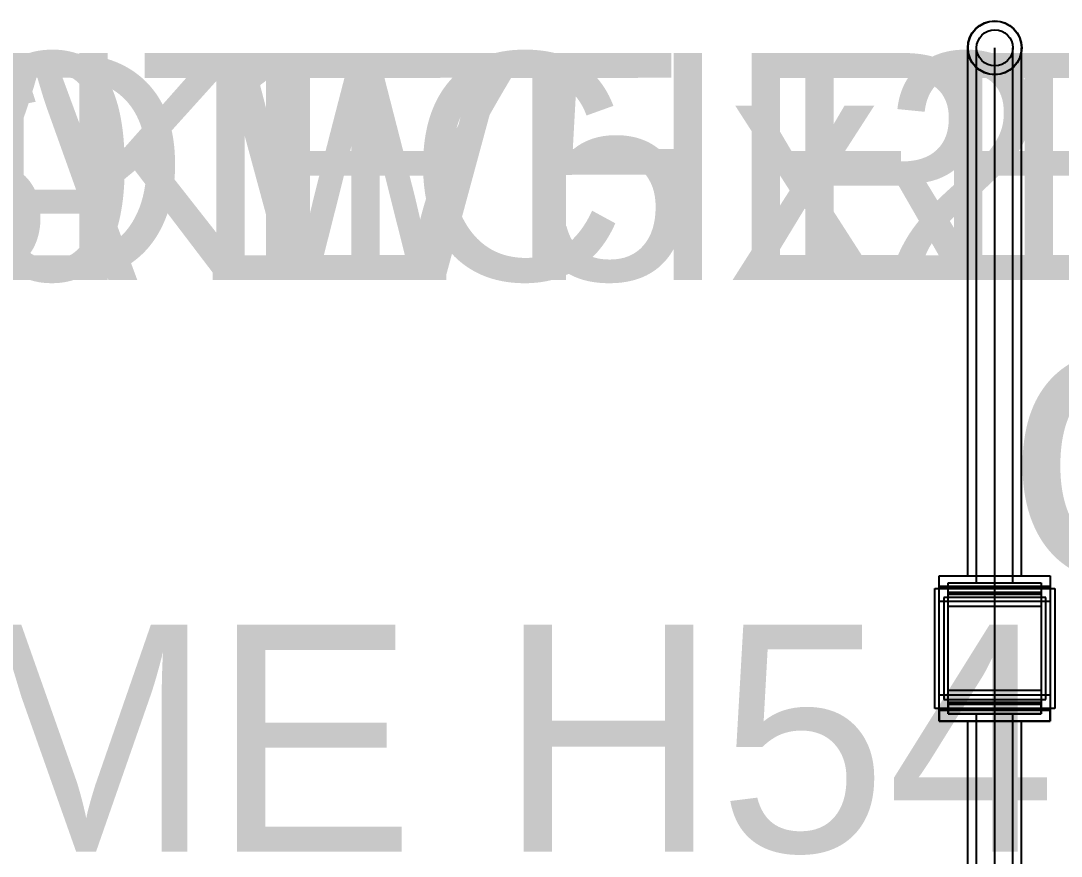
# Model space of a CAD drawing. Header units: millimetres. Extents: x 0 to 79656, y 0 to 27547.
# Drawn here: x 63334 to 65066, y 764 to 2155 of the extents above; entities that cross this region are included whole.
import ezdxf

# ---------------------------------------------------------------- set-up
doc = ezdxf.new("R2010")
doc.units = ezdxf.units.MM

msp = doc.modelspace()

# ---------------------------------------------------------------- linework, layer by layer
at = {"layer": 'CENTER'}
for p, q in [((64955.5, 2109.9), (64955.5, 2110)), ((64955.5, 2110), (64955.5, 2110)), ((64955.5, 2110), (64955.5, 2110)), ((64955.5, 2109.9), (64955.5, 2110)), ((64955.5, 2110), (64955.5, 2110)), ((64955.5, 2109.8), (64955.5, 2109.9)), ((64955.5, 2109.8), (64955.5, 2109.9)), ((64955.5, 2109.9), (64955.5, 2109.9)), ((64955.5, 2109.7), (64955.5, 2109.8)), ((64955.5, 2109.6), (64955.5, 2109.8)), ((64955.5, 2109.6), (64955.5, 2109.7)), ((64955.5, 2109.5), (64955.5, 2109.6)), ((64955.5, 2109.4), (64955.5, 2109.6)), ((64955.5, 2109.3), (64955.5, 2109.5)), ((64955.5, 2109.3), (64955.5, 2109.4)), ((64955.5, 2109.2), (64955.5, 2109.3)), ((64955.5, 2109), (64955.5, 2109.3)), ((64955.5, 2109), (64955.5, 2109.2)), ((64955.5, 2108.8), (64955.5, 2109)), ((64955.5, 2108.8), (64955.5, 2109)), ((64955.5, 2108.5), (64955.5, 2108.8)), ((64955.5, 2108.5), (64955.5, 2108.8)), ((64955.5, 2108.3), (64955.5, 2108.5)), ((64955.5, 2108.2), (64955.5, 2108.5)), ((64955.5, 2108), (64955.5, 2108.3)), ((64955.5, 2107.8), (64955.5, 2108.2)), ((64955.5, 2107.7), (64955.5, 2108)), ((64955.5, 2107.4), (64955.5, 2107.8)), ((64955.5, 2107.4), (64955.5, 2107.7)), ((64955.5, 2107.1), (64955.5, 2107.4)), ((64955.5, 2107), (64955.5, 2107.4)), ((64955.5, 2106.7), (64955.5, 2107.1)), ((64955.5, 2106.6), (64955.5, 2107)), ((64955.5, 2106.3), (64955.5, 2106.7)), ((64955.5, 2106.1), (64955.5, 2106.6)), ((64955.5, 2106), (64955.5, 2106.3)), ((64955.5, 2105.6), (64955.5, 2106.1)), ((64955.5, 2105.5), (64955.5, 2106)), ((64955.5, 2105.1), (64955.5, 2105.6)), ((64955.5, 2105.1), (64955.5, 2105.5)), ((64955.5, 2104.7), (64955.5, 2105.1)), ((64955.5, 2104.5), (64955.5, 2105.1)), ((64955.5, 2104.2), (64955.5, 2104.7)), ((64955.5, 2103.9), (64955.5, 2104.5)), ((64955.5, 2103.7), (64955.5, 2104.2)), ((64955.5, 2103.3), (64955.5, 2103.9)), ((64955.5, 2103.2), (64955.5, 2103.7)), ((64955.5, 2102.7), (64955.5, 2103.3)), ((64955.5, 2102.7), (64955.5, 2103.2)), ((64955.5, 2102.1), (64955.5, 2102.7)), ((64955.5, 2102), (64955.5, 2102.7)), ((64955.5, 2101.6), (64955.5, 2102.1)), ((64955.5, 2101.3), (64955.5, 2102)), ((64955.5, 2101), (64955.5, 2101.6)), ((64955.5, 2100.6), (64955.5, 2101.3)), ((64955.5, 2100.4), (64955.5, 2101)), ((64955.5, 2099.8), (64955.5, 2100.6)), ((64955.5, 2099.8), (64955.5, 2100.4)), ((64955.5, 2099.2), (64955.5, 2099.8)), ((64955.5, 2099), (64955.5, 2099.8)), ((64955.5, 2098.5), (64955.5, 2099.2)), ((64955.5, 2098.2), (64955.5, 2099)), ((64955.5, 2097.8), (64955.5, 2098.5)), ((64955.5, 2097.4), (64955.5, 2098.2)), ((64955.5, 2097.2), (64955.5, 2097.8)), ((64955.5, 2096.5), (64955.5, 2097.4)), ((64955.5, 2096.5), (64955.5, 2097.2)), ((64955.5, 2095.7), (64955.5, 2096.5)), ((64955.5, 2095.6), (64955.5, 2096.5)), ((64955.5, 2095), (64955.5, 2095.7)), ((64955.5, 2094.7), (64955.5, 2095.6)), ((64955.5, 2094.3), (64955.5, 2095)), ((64955.5, 2093.7), (64955.5, 2094.7)), ((64955.5, 2093.5), (64955.5, 2094.3)), ((64955.5, 2092.8), (64955.5, 2093.7)), ((64955.5, 2092.7), (64955.5, 2093.5)), ((64955.5, 2091.8), (64955.5, 2092.8)), ((64955.5, 2091.9), (64955.5, 2092.7)), ((64955.5, 2091.1), (64955.5, 2091.9)), ((64955.5, 2090.7), (64955.5, 2091.8)), ((64955.5, 2090.3), (64955.5, 2091.1)), ((64955.5, 2089.7), (64955.5, 2090.7)), ((64955.5, 2089.4), (64955.5, 2090.3)), ((64955.5, 2088.6), (64955.5, 2089.7)), ((64955.5, 2088.6), (64955.5, 2089.4)), ((64955.5, 2087.7), (64955.5, 2088.6)), ((64955.5, 2087.5), (64955.5, 2088.6)), ((64955.5, 2086.8), (64955.5, 2087.7)), ((64955.5, 2086.4), (64955.5, 2087.5)), ((64955.5, 2085.9), (64955.5, 2086.8)), ((64955.5, 2085.2), (64955.5, 2086.4)), ((64955.5, 2085), (64955.5, 2085.9)), ((64955.5, 2084.1), (64955.5, 2085.2)), ((64955.5, 2084), (64955.5, 2085)), ((64955.5, 2082.9), (64955.5, 2084.1)), ((64955.5, 2083.1), (64955.5, 2084)), ((64955.5, 2082.1), (64955.5, 2083.1)), ((64955.5, 2081.6), (64955.5, 2082.9)), ((64955.5, 2081.2), (64955.5, 2082.1)), ((64955.5, 2080.4), (64955.5, 2081.6)), ((64955.5, 2080.2), (64955.5, 2081.2)), ((64955.5, 2079.1), (64955.5, 2080.4)), ((64955.5, 2079.2), (64955.5, 2080.2)), ((64955.5, 2078.2), (64955.5, 2079.2)), ((64955.5, 2077.8), (64955.5, 2079.1)), ((64955.5, 2077.2), (64955.5, 2078.2)), ((64955.5, 2076.5), (64955.5, 2077.8)), ((64955.5, 2076.1), (64955.5, 2077.2)), ((64955.5, 2075.2), (64955.5, 2076.5)), ((64955.5, 2075.1), (64955.5, 2076.1)), ((64955.5, 2073.8), (64955.5, 2075.2)), ((64955.5, 2074), (64955.5, 2075.1)), ((64955.5, 2073), (64955.5, 2074)), ((64955.5, 2072.5), (64955.5, 2073.8)), ((64955.5, 2071.9), (64955.5, 2073)), ((64955.5, 2071.1), (64955.5, 2072.5)), ((64955.5, 2070.8), (64955.5, 2071.9)), ((64955.5, 2069.6), (64955.5, 2071.1)), ((64955.5, 2069.7), (64955.5, 2070.8)), ((64955.5, 2068.6), (64955.5, 2069.7)), ((64955.5, 2068.2), (64955.5, 2069.6)), ((64955.5, 2067.5), (64955.5, 2068.6)), ((64955.5, 2066.8), (64955.5, 2068.2)), ((64955.5, 2066.4), (64955.5, 2067.5)), ((64955.5, 2065.3), (64955.5, 2066.8)), ((64955.5, 2065.2), (64955.5, 2066.4)), ((64955.5, 2063.8), (64955.5, 2065.3)), ((64955.5, 2064.1), (64955.5, 2065.2)), ((64955.5, 2063), (64955.5, 2064.1)), ((64955.5, 2062.3), (64955.5, 2063.8)), ((64955.5, 2061.8), (64955.5, 2063)), ((64955.5, 2060.7), (64955.5, 2062.3)), ((64955.5, 2060.6), (64955.5, 2061.8)), ((64955.5, 2059.2), (64955.5, 2060.7)), ((64955.5, 2059.5), (64955.5, 2060.6)), ((64955.5, 2058.3), (64955.5, 2059.5)), ((64955.5, 2057.6), (64955.5, 2059.2)), ((64955.5, 2057.1), (64955.5, 2058.3)), ((64955.5, 2056.1), (64955.5, 2057.6)), ((64955.5, 2055.9), (64955.5, 2057.1)), ((64955.5, 2054.5), (64955.5, 2056.1)), ((64955.5, 2054.7), (64955.5, 2055.9)), ((64955.5, 2053.5), (64955.5, 2054.7)), ((64955.5, 2052.9), (64955.5, 2054.5)), ((64955.5, 2052.3), (64955.5, 2053.5)), ((64955.5, 2051.2), (64955.5, 2052.9)), ((64955.5, 2051.1), (64955.5, 2052.3)), ((64955.5, 2049.6), (64955.5, 2051.2)), ((64955.5, 2049.9), (64955.5, 2051.1)), ((64955.5, 2048.7), (64955.5, 2049.9)), ((64955.5, 2047.9), (64955.5, 2049.6)), ((64955.5, 2047.4), (64955.5, 2048.7)), ((64955.5, 2046.3), (64955.5, 2047.9)), ((64955.5, 2046.2), (64955.5, 2047.4)), ((64955.5, 2044.6), (64955.5, 2046.3)), ((64955.5, 2045), (64955.5, 2046.2)), ((64955.5, 2043.7), (64955.5, 2045)), ((64955.5, 2042.9), (64955.5, 2044.6)), ((64955.5, 2042.5), (64955.5, 2043.7)), ((64955.5, 2041.2), (64955.5, 2042.9)), ((64955.5, 2041.3), (64955.5, 2042.5)), ((64955.5, 2040), (64955.5, 2041.3)), ((64955.5, 2039.4), (64955.5, 2041.2)), ((64955.5, 2038.8), (64955.5, 2040)), ((64955.5, 2037.7), (64955.5, 2039.4)), ((64955.5, 2037.5), (64955.5, 2038.8)), ((64955.5, 2036), (64955.5, 2037.7)), ((64955.5, 2036.3), (64955.5, 2037.5)), ((64955.5, 2035), (64955.5, 2036.3)), ((64955.5, 2034.2), (64955.5, 2036)), ((64955.5, 2033.8), (64955.5, 2035)), ((64955.5, 2032.4), (64955.5, 2034.2)), ((64955.5, 186.2), (64955.5, 2033.8)), ((64955.5, 2030.7), (64955.5, 2032.4)), ((64955.5, 2028.9), (64955.5, 2030.7)), ((64955.5, 2027.1), (64955.5, 2028.9)), ((64955.5, 2025.3), (64955.5, 2027.1)), ((64955.5, 2023.5), (64955.5, 2025.3)), ((64955.5, 2021.7), (64955.5, 2023.5)), ((64955.5, 2019.8), (64955.5, 2021.7)), ((64955.5, 2018), (64955.5, 2019.8)), ((64955.5, 2016.2), (64955.5, 2018)), ((64955.5, 2014.3), (64955.5, 2016.2)), ((64955.5, 2012.5), (64955.5, 2014.3)), ((64955.5, 2010.6), (64955.5, 2012.5)), ((64955.5, 2008.8), (64955.5, 2010.6)), ((64955.5, 2006.9), (64955.5, 2008.8)), ((64955.5, 2005), (64955.5, 2006.9)), ((64955.5, 2003.2), (64955.5, 2005)), ((64955.5, 2001.3), (64955.5, 2003.2)), ((64955.5, 1999.4), (64955.5, 2001.3)), ((64955.5, 1997.6), (64955.5, 1999.4)), ((64955.5, 1995.7), (64955.5, 1997.6)), ((64955.5, 224.3), (64955.5, 1995.7))]:
    msp.add_line(p, q, dxfattribs=at)
at = {"layer": 'FITTINGS'}
for p, q in [((64910.9, 2109.9), (64910.9, 2110)), ((64910.9, 2110), (64910.9, 2110)), ((64910.9, 2109.8), (64910.9, 2109.9)), ((64910.9, 2109.9), (64910.9, 2109.9)), ((64910.9, 2109.6), (64910.9, 2109.8)), ((64910.9, 2109.4), (64910.9, 2109.6)), ((64910.9, 2109.3), (64910.9, 2109.4)), ((64910.9, 2109), (64910.9, 2109.3)), ((64910.9, 2108.8), (64910.9, 2109)), ((64910.9, 2108.5), (64910.9, 2108.8)), ((64910.9, 2108.2), (64910.9, 2108.5)), ((64910.9, 2107.8), (64910.9, 2108.2)), ((64910.9, 2107.4), (64910.9, 2107.8)), ((64910.9, 2107), (64910.9, 2107.4)), ((64910.9, 2106.6), (64910.9, 2107)), ((64910.9, 2106.1), (64910.9, 2106.6)), ((64910.9, 2105.6), (64910.9, 2106.1)), ((64910.9, 2105.1), (64910.9, 2105.6)), ((64910.9, 2104.5), (64910.9, 2105.1)), ((64910.9, 2103.9), (64910.9, 2104.5)), ((64910.9, 2103.3), (64910.9, 2103.9)), ((64910.9, 2102.7), (64910.9, 2103.3)), ((64910.9, 2102), (64910.9, 2102.7)), ((64910.9, 2101.3), (64910.9, 2102)), ((64910.9, 2100.6), (64910.9, 2101.3)), ((64910.9, 2099.8), (64910.9, 2100.6)), ((64910.9, 2099), (64910.9, 2099.8)), ((64910.9, 2098.2), (64910.9, 2099)), ((64910.9, 2097.4), (64910.9, 2098.2)), ((64910.9, 2096.5), (64910.9, 2097.4)), ((64910.9, 2095.6), (64910.9, 2096.5)), ((64925.2, 2109.9), (64925.2, 2110)), ((64925.2, 2110), (64925.2, 2110)), ((64925.2, 2110), (64925.2, 2110)), ((64925.2, 2109.8), (64925.2, 2109.9)), ((64925.2, 2109.7), (64925.2, 2109.8)), ((64925.2, 2109.6), (64925.2, 2109.7)), ((64925.2, 2109.5), (64925.2, 2109.6)), ((64925.2, 2109.3), (64925.2, 2109.5)), ((64925.2, 2109.2), (64925.2, 2109.3)), ((64925.2, 2109), (64925.2, 2109.2)), ((64925.2, 2108.8), (64925.2, 2109)), ((64925.2, 2108.5), (64925.2, 2108.8)), ((64925.2, 2108.3), (64925.2, 2108.5)), ((64925.2, 2108), (64925.2, 2108.3)), ((64925.2, 2107.7), (64925.2, 2108)), ((64925.2, 2107.4), (64925.2, 2107.7)), ((64925.2, 2107.1), (64925.2, 2107.4)), ((64925.2, 2106.7), (64925.2, 2107.1)), ((64925.2, 2106.3), (64925.2, 2106.7)), ((64925.2, 2106), (64925.2, 2106.3)), ((64925.2, 2105.5), (64925.2, 2106)), ((64925.2, 2105.1), (64925.2, 2105.5)), ((64925.2, 2104.7), (64925.2, 2105.1)), ((64925.2, 2104.2), (64925.2, 2104.7)), ((64925.2, 2103.7), (64925.2, 2104.2)), ((64925.2, 2103.2), (64925.2, 2103.7)), ((64925.2, 2102.7), (64925.2, 2103.2)), ((64925.2, 2102.1), (64925.2, 2102.7)), ((64925.2, 2101.6), (64925.2, 2102.1)), ((64925.2, 2101), (64925.2, 2101.6)), ((64925.2, 2100.4), (64925.2, 2101)), ((64925.2, 2099.8), (64925.2, 2100.4)), ((64925.2, 2099.2), (64925.2, 2099.8)), ((64925.2, 2098.5), (64925.2, 2099.2)), ((64925.2, 2097.8), (64925.2, 2098.5)), ((64925.2, 2097.2), (64925.2, 2097.8)), ((64925.2, 2096.5), (64925.2, 2097.2)), ((64925.2, 2095.7), (64925.2, 2096.5)), ((64985.8, 2109.9), (64985.8, 2110)), ((64985.8, 2110), (64985.8, 2110)), ((64985.8, 2110), (64985.8, 2110)), ((64985.8, 2109.8), (64985.8, 2109.9)), ((64985.8, 2109.7), (64985.8, 2109.8)), ((64985.8, 2109.6), (64985.8, 2109.7)), ((64985.8, 2109.5), (64985.8, 2109.6)), ((64985.8, 2109.3), (64985.8, 2109.5)), ((64985.8, 2109.2), (64985.8, 2109.3)), ((64985.8, 2109), (64985.8, 2109.2)), ((64985.8, 2108.8), (64985.8, 2109)), ((64985.8, 2108.5), (64985.8, 2108.8)), ((64985.8, 2108.3), (64985.8, 2108.5)), ((64985.8, 2108), (64985.8, 2108.3)), ((64985.8, 2107.7), (64985.8, 2108)), ((64985.8, 2107.4), (64985.8, 2107.7)), ((64985.8, 2107.1), (64985.8, 2107.4)), ((64985.8, 2106.7), (64985.8, 2107.1)), ((64985.8, 2106.3), (64985.8, 2106.7)), ((64985.8, 2106), (64985.8, 2106.3)), ((64985.8, 2105.5), (64985.8, 2106)), ((64985.8, 2105.1), (64985.8, 2105.5)), ((64985.8, 2104.7), (64985.8, 2105.1)), ((64985.8, 2104.2), (64985.8, 2104.7)), ((64985.8, 2103.7), (64985.8, 2104.2)), ((64985.8, 2103.2), (64985.8, 2103.7)), ((64985.8, 2102.7), (64985.8, 2103.2)), ((64985.8, 2102.1), (64985.8, 2102.7)), ((64985.8, 2101.6), (64985.8, 2102.1)), ((64985.8, 2101), (64985.8, 2101.6)), ((64985.8, 2100.4), (64985.8, 2101)), ((64985.8, 2099.8), (64985.8, 2100.4)), ((64985.8, 2099.2), (64985.8, 2099.8)), ((64985.8, 2098.5), (64985.8, 2099.2)), ((64985.8, 2097.8), (64985.8, 2098.5)), ((64985.8, 2097.2), (64985.8, 2097.8)), ((64985.8, 2096.5), (64985.8, 2097.2)), ((64985.8, 2095.7), (64985.8, 2096.5)), ((65000.1, 2109.9), (65000.1, 2110)), ((65000.1, 2110), (65000.1, 2110)), ((65000.1, 2109.8), (65000.1, 2109.9)), ((65000.1, 2109.9), (65000.1, 2109.9)), ((65000.1, 2109.6), (65000.1, 2109.8)), ((65000.1, 2109.4), (65000.1, 2109.6)), ((65000.1, 2109.3), (65000.1, 2109.4)), ((65000.1, 2109), (65000.1, 2109.3)), ((65000.1, 2108.8), (65000.1, 2109)), ((65000.1, 2108.5), (65000.1, 2108.8)), ((65000.1, 2108.2), (65000.1, 2108.5)), ((65000.1, 2107.8), (65000.1, 2108.2)), ((65000.1, 2107.4), (65000.1, 2107.8)), ((65000.1, 2107), (65000.1, 2107.4)), ((65000.1, 2106.6), (65000.1, 2107)), ((65000.1, 2106.1), (65000.1, 2106.6)), ((65000.1, 2105.6), (65000.1, 2106.1)), ((65000.1, 2105.1), (65000.1, 2105.6)), ((65000.1, 2104.5), (65000.1, 2105.1)), ((65000.1, 2103.9), (65000.1, 2104.5)), ((65000.1, 2103.3), (65000.1, 2103.9)), ((65000.1, 2102.7), (65000.1, 2103.3)), ((65000.1, 2102), (65000.1, 2102.7)), ((65000.1, 2101.3), (65000.1, 2102)), ((65000.1, 2100.6), (65000.1, 2101.3)), ((65000.1, 2099.8), (65000.1, 2100.6)), ((65000.1, 2099), (65000.1, 2099.8)), ((65000.1, 2098.2), (65000.1, 2099)), ((65000.1, 2097.4), (65000.1, 2098.2)), ((65000.1, 2096.5), (65000.1, 2097.4)), ((65000.1, 2095.6), (65000.1, 2096.5)), ((64910.9, 2094.7), (64910.9, 2095.6)), ((64910.9, 2093.7), (64910.9, 2094.7)), ((64910.9, 2092.8), (64910.9, 2093.7)), ((64910.9, 2091.8), (64910.9, 2092.8)), ((64910.9, 2090.7), (64910.9, 2091.8)), ((64910.9, 2089.7), (64910.9, 2090.7)), ((64910.9, 2088.6), (64910.9, 2089.7)), ((64910.9, 2087.5), (64910.9, 2088.6)), ((64910.9, 2086.4), (64910.9, 2087.5)), ((64910.9, 2085.2), (64910.9, 2086.4)), ((64910.9, 2084.1), (64910.9, 2085.2)), ((64910.9, 2082.9), (64910.9, 2084.1)), ((64910.9, 2081.6), (64910.9, 2082.9)), ((64910.9, 2080.4), (64910.9, 2081.6)), ((64910.9, 2079.1), (64910.9, 2080.4)), ((64910.9, 2077.8), (64910.9, 2079.1)), ((64925.2, 2095), (64925.2, 2095.7)), ((64925.2, 2094.3), (64925.2, 2095)), ((64925.2, 2093.5), (64925.2, 2094.3)), ((64925.2, 2092.7), (64925.2, 2093.5)), ((64925.2, 2091.9), (64925.2, 2092.7)), ((64925.2, 2091.1), (64925.2, 2091.9)), ((64925.2, 2090.3), (64925.2, 2091.1)), ((64925.2, 2089.4), (64925.2, 2090.3)), ((64925.2, 2088.6), (64925.2, 2089.4)), ((64925.2, 2087.7), (64925.2, 2088.6)), ((64925.2, 2086.8), (64925.2, 2087.7)), ((64925.2, 2085.9), (64925.2, 2086.8)), ((64925.2, 2085), (64925.2, 2085.9)), ((64925.2, 2084), (64925.2, 2085)), ((64925.2, 2083.1), (64925.2, 2084)), ((64925.2, 2082.1), (64925.2, 2083.1)), ((64925.2, 2081.2), (64925.2, 2082.1)), ((64925.2, 2080.2), (64925.2, 2081.2)), ((64925.2, 2079.2), (64925.2, 2080.2)), ((64925.2, 2078.2), (64925.2, 2079.2)), ((64985.8, 2095), (64985.8, 2095.7)), ((64985.8, 2094.3), (64985.8, 2095)), ((64985.8, 2093.5), (64985.8, 2094.3)), ((64985.8, 2092.7), (64985.8, 2093.5)), ((64985.8, 2091.9), (64985.8, 2092.7)), ((64985.8, 2091.1), (64985.8, 2091.9)), ((64985.8, 2090.3), (64985.8, 2091.1)), ((64985.8, 2089.4), (64985.8, 2090.3)), ((64985.8, 2088.6), (64985.8, 2089.4)), ((64985.8, 2087.7), (64985.8, 2088.6)), ((64985.8, 2086.8), (64985.8, 2087.7)), ((64985.8, 2085.9), (64985.8, 2086.8)), ((64985.8, 2085), (64985.8, 2085.9)), ((64985.8, 2084), (64985.8, 2085)), ((64985.8, 2083.1), (64985.8, 2084)), ((64985.8, 2082.1), (64985.8, 2083.1)), ((64985.8, 2081.2), (64985.8, 2082.1)), ((64985.8, 2080.2), (64985.8, 2081.2)), ((64985.8, 2079.2), (64985.8, 2080.2)), ((64985.8, 2078.2), (64985.8, 2079.2)), ((65000.1, 2094.7), (65000.1, 2095.6)), ((65000.1, 2093.7), (65000.1, 2094.7)), ((65000.1, 2092.8), (65000.1, 2093.7)), ((65000.1, 2091.8), (65000.1, 2092.8)), ((65000.1, 2090.7), (65000.1, 2091.8)), ((65000.1, 2089.7), (65000.1, 2090.7)), ((65000.1, 2088.6), (65000.1, 2089.7)), ((65000.1, 2087.5), (65000.1, 2088.6)), ((65000.1, 2086.4), (65000.1, 2087.5)), ((65000.1, 2085.2), (65000.1, 2086.4)), ((65000.1, 2084.1), (65000.1, 2085.2)), ((65000.1, 2082.9), (65000.1, 2084.1)), ((65000.1, 2081.6), (65000.1, 2082.9)), ((65000.1, 2080.4), (65000.1, 2081.6)), ((65000.1, 2079.1), (65000.1, 2080.4)), ((65000.1, 2077.8), (65000.1, 2079.1)), ((64910.9, 2076.5), (64910.9, 2077.8)), ((64910.9, 2075.2), (64910.9, 2076.5)), ((64910.9, 2073.8), (64910.9, 2075.2)), ((64910.9, 2072.5), (64910.9, 2073.8)), ((64910.9, 2071.1), (64910.9, 2072.5)), ((64910.9, 2069.6), (64910.9, 2071.1)), ((64910.9, 2068.2), (64910.9, 2069.6)), ((64910.9, 2066.8), (64910.9, 2068.2)), ((64910.9, 2065.3), (64910.9, 2066.8)), ((64910.9, 2063.8), (64910.9, 2065.3)), ((64910.9, 2062.3), (64910.9, 2063.8)), ((64910.9, 2060.7), (64910.9, 2062.3)), ((64925.2, 2077.2), (64925.2, 2078.2)), ((64925.2, 2076.1), (64925.2, 2077.2)), ((64925.2, 2075.1), (64925.2, 2076.1)), ((64925.2, 2074), (64925.2, 2075.1)), ((64925.2, 2073), (64925.2, 2074)), ((64925.2, 2071.9), (64925.2, 2073)), ((64925.2, 2070.8), (64925.2, 2071.9)), ((64925.2, 2069.7), (64925.2, 2070.8)), ((64925.2, 2068.6), (64925.2, 2069.7)), ((64925.2, 2067.5), (64925.2, 2068.6)), ((64925.2, 2066.4), (64925.2, 2067.5)), ((64925.2, 2065.2), (64925.2, 2066.4)), ((64925.2, 2064.1), (64925.2, 2065.2)), ((64925.2, 2063), (64925.2, 2064.1)), ((64925.2, 2061.8), (64925.2, 2063)), ((64925.2, 2060.6), (64925.2, 2061.8)), ((64985.8, 2077.2), (64985.8, 2078.2)), ((64985.8, 2076.1), (64985.8, 2077.2)), ((64985.8, 2075.1), (64985.8, 2076.1)), ((64985.8, 2074), (64985.8, 2075.1)), ((64985.8, 2073), (64985.8, 2074)), ((64985.8, 2071.9), (64985.8, 2073)), ((64985.8, 2070.8), (64985.8, 2071.9)), ((64985.8, 2069.7), (64985.8, 2070.8)), ((64985.8, 2068.6), (64985.8, 2069.7)), ((64985.8, 2067.5), (64985.8, 2068.6)), ((64985.8, 2066.4), (64985.8, 2067.5)), ((64985.8, 2065.2), (64985.8, 2066.4)), ((64985.8, 2064.1), (64985.8, 2065.2)), ((64985.8, 2063), (64985.8, 2064.1)), ((64985.8, 2061.8), (64985.8, 2063)), ((64985.8, 2060.6), (64985.8, 2061.8)), ((65000.1, 2076.5), (65000.1, 2077.8)), ((65000.1, 2075.2), (65000.1, 2076.5)), ((65000.1, 2073.8), (65000.1, 2075.2)), ((65000.1, 2072.5), (65000.1, 2073.8)), ((65000.1, 2071.1), (65000.1, 2072.5)), ((65000.1, 2069.6), (65000.1, 2071.1)), ((65000.1, 2068.2), (65000.1, 2069.6)), ((65000.1, 2066.8), (65000.1, 2068.2)), ((65000.1, 2065.3), (65000.1, 2066.8)), ((65000.1, 2063.8), (65000.1, 2065.3)), ((65000.1, 2062.3), (65000.1, 2063.8)), ((65000.1, 2060.7), (65000.1, 2062.3)), ((64910.9, 2059.2), (64910.9, 2060.7)), ((64910.9, 2057.6), (64910.9, 2059.2)), ((64910.9, 2056.1), (64910.9, 2057.6)), ((64910.9, 2054.5), (64910.9, 2056.1)), ((64910.9, 2052.9), (64910.9, 2054.5)), ((64910.9, 2051.2), (64910.9, 2052.9)), ((64910.9, 2049.6), (64910.9, 2051.2)), ((64910.9, 2047.9), (64910.9, 2049.6)), ((64910.9, 2046.3), (64910.9, 2047.9)), ((64910.9, 2044.6), (64910.9, 2046.3)), ((64910.9, 2042.9), (64910.9, 2044.6)), ((64925.2, 2059.5), (64925.2, 2060.6)), ((64925.2, 2058.3), (64925.2, 2059.5)), ((64925.2, 2057.1), (64925.2, 2058.3)), ((64925.2, 2055.9), (64925.2, 2057.1)), ((64925.2, 2054.7), (64925.2, 2055.9)), ((64925.2, 2053.5), (64925.2, 2054.7)), ((64925.2, 2052.3), (64925.2, 2053.5)), ((64925.2, 2051.1), (64925.2, 2052.3)), ((64925.2, 2049.9), (64925.2, 2051.1)), ((64925.2, 2048.7), (64925.2, 2049.9)), ((64925.2, 2047.4), (64925.2, 2048.7)), ((64925.2, 2046.2), (64925.2, 2047.4)), ((64925.2, 2045), (64925.2, 2046.2)), ((64925.2, 2043.7), (64925.2, 2045)), ((64985.8, 2059.5), (64985.8, 2060.6)), ((64985.8, 2058.3), (64985.8, 2059.5)), ((64985.8, 2057.1), (64985.8, 2058.3)), ((64985.8, 2055.9), (64985.8, 2057.1)), ((64985.8, 2054.7), (64985.8, 2055.9)), ((64985.8, 2053.5), (64985.8, 2054.7)), ((64985.8, 2052.3), (64985.8, 2053.5)), ((64985.8, 2051.1), (64985.8, 2052.3)), ((64985.8, 2049.9), (64985.8, 2051.1)), ((64985.8, 2048.7), (64985.8, 2049.9)), ((64985.8, 2047.4), (64985.8, 2048.7)), ((64985.8, 2046.2), (64985.8, 2047.4)), ((64985.8, 2045), (64985.8, 2046.2)), ((64985.8, 2043.7), (64985.8, 2045)), ((65000.1, 2059.2), (65000.1, 2060.7)), ((65000.1, 2057.6), (65000.1, 2059.2)), ((65000.1, 2056.1), (65000.1, 2057.6)), ((65000.1, 2054.5), (65000.1, 2056.1)), ((65000.1, 2052.9), (65000.1, 2054.5)), ((65000.1, 2051.2), (65000.1, 2052.9)), ((65000.1, 2049.6), (65000.1, 2051.2)), ((65000.1, 2047.9), (65000.1, 2049.6)), ((65000.1, 2046.3), (65000.1, 2047.9)), ((65000.1, 2044.6), (65000.1, 2046.3)), ((65000.1, 2042.9), (65000.1, 2044.6)), ((64910.9, 2041.2), (64910.9, 2042.9)), ((64910.9, 2039.4), (64910.9, 2041.2)), ((64910.9, 2037.7), (64910.9, 2039.4)), ((64910.9, 2036), (64910.9, 2037.7)), ((64910.9, 2034.2), (64910.9, 2036)), ((64910.9, 2032.4), (64910.9, 2034.2)), ((64910.9, 2030.7), (64910.9, 2032.4)), ((64910.9, 2028.9), (64910.9, 2030.7)), ((64910.9, 2027.1), (64910.9, 2028.9)), ((64910.9, 2025.3), (64910.9, 2027.1)), ((64925.2, 2042.5), (64925.2, 2043.7)), ((64925.2, 2041.3), (64925.2, 2042.5)), ((64925.2, 2040), (64925.2, 2041.3)), ((64925.2, 2038.8), (64925.2, 2040)), ((64925.2, 2037.5), (64925.2, 2038.8)), ((64925.2, 2036.3), (64925.2, 2037.5)), ((64925.2, 2035), (64925.2, 2036.3)), ((64925.2, 2033.8), (64925.2, 2035)), ((64985.8, 2042.5), (64985.8, 2043.7)), ((64985.8, 2041.3), (64985.8, 2042.5)), ((64985.8, 2040), (64985.8, 2041.3)), ((64985.8, 2038.8), (64985.8, 2040)), ((64985.8, 2037.5), (64985.8, 2038.8)), ((64985.8, 2036.3), (64985.8, 2037.5)), ((64985.8, 2035), (64985.8, 2036.3)), ((64985.8, 2033.8), (64985.8, 2035)), ((65000.1, 2041.2), (65000.1, 2042.9)), ((65000.1, 2039.4), (65000.1, 2041.2)), ((65000.1, 2037.7), (65000.1, 2039.4)), ((65000.1, 2036), (65000.1, 2037.7)), ((65000.1, 2034.2), (65000.1, 2036)), ((65000.1, 2032.4), (65000.1, 2034.2)), ((65000.1, 2030.7), (65000.1, 2032.4)), ((65000.1, 2028.9), (65000.1, 2030.7)), ((65000.1, 2027.1), (65000.1, 2028.9)), ((65000.1, 2025.3), (65000.1, 2027.1)), ((64910.9, 2023.5), (64910.9, 2025.3)), ((64910.9, 2021.7), (64910.9, 2023.5)), ((64910.9, 2019.8), (64910.9, 2021.7)), ((64910.9, 2018), (64910.9, 2019.8)), ((64910.9, 2016.2), (64910.9, 2018)), ((64910.9, 2014.3), (64910.9, 2016.2)), ((64910.9, 2012.5), (64910.9, 2014.3)), ((64910.9, 2010.6), (64910.9, 2012.5)), ((64910.9, 2008.8), (64910.9, 2010.6)), ((65000.1, 2023.5), (65000.1, 2025.3)), ((65000.1, 2021.7), (65000.1, 2023.5)), ((65000.1, 2019.8), (65000.1, 2021.7)), ((65000.1, 2018), (65000.1, 2019.8)), ((65000.1, 2016.2), (65000.1, 2018)), ((65000.1, 2014.3), (65000.1, 2016.2)), ((65000.1, 2012.5), (65000.1, 2014.3)), ((65000.1, 2010.6), (65000.1, 2012.5)), ((65000.1, 2008.8), (65000.1, 2010.6)), ((64910.9, 2006.9), (64910.9, 2008.8)), ((64910.9, 2005), (64910.9, 2006.9)), ((64910.9, 2003.2), (64910.9, 2005)), ((64910.9, 2001.3), (64910.9, 2003.2)), ((64910.9, 1999.4), (64910.9, 2001.3)), ((64910.9, 1997.6), (64910.9, 1999.4)), ((64910.9, 1995.7), (64910.9, 1997.6)), ((65000.1, 2006.9), (65000.1, 2008.8)), ((65000.1, 2005), (65000.1, 2006.9)), ((65000.1, 2003.2), (65000.1, 2005)), ((65000.1, 2001.3), (65000.1, 2003.2)), ((65000.1, 1999.4), (65000.1, 2001.3)), ((65000.1, 1997.6), (65000.1, 1999.4)), ((65000.1, 1995.7), (65000.1, 1997.6)), ((64863, 989), (64863, 1231)), ((64863, 1231), (65048, 1231)), ((65048, 1231), (65048, 989)), ((64878, 1001), (64878, 1219)), ((64878, 1219), (65033, 1219)), ((65033, 1219), (65033, 1001)), ((65048, 989), (64863, 989)), ((65033, 1001), (64878, 1001))]:
    msp.add_line(p, q, dxfattribs=at)
msp.add_circle((64955.5, 2110), 45, dxfattribs=at)
at = {"layer": 'FLANGE_THICKNESS'}
for p, q in [((65048, 1188), (64863, 1188)), ((65033, 1180), (64878, 1180)), ((65033, 1040), (64878, 1040)), ((65048, 1032), (64863, 1032))]:
    msp.add_line(p, q, dxfattribs=at)
at = {"layer": 'GASKET_REFERENCE'}
for p, q in [((64863, 1210), (64863, 1213)), ((64863, 1213), (65048, 1213)), ((65048, 1213), (65048, 1210)), ((65048, 1210), (64863, 1210)), ((64878, 1200), (64878, 1203)), ((64878, 1203), (65033, 1203)), ((65033, 1200), (64878, 1200)), ((65033, 1203), (65033, 1200)), ((65048, 1010), (64863, 1010)), ((64863, 1010), (64863, 1007)), ((64863, 1007), (65048, 1007)), ((65033, 1020), (64878, 1020)), ((64878, 1020), (64878, 1017)), ((64878, 1017), (65033, 1017)), ((65033, 1017), (65033, 1020)), ((65048, 1007), (65048, 1010))]:
    msp.add_line(p, q, dxfattribs=at)
at = {"layer": 'MATING_FLANGE'}
for p, q in [((64863, 1213), (64863, 1231)), ((64863, 1231), (65048, 1231)), ((65048, 1231), (65048, 1213)), ((65048, 1213), (64863, 1213)), ((64878, 1203), (64878, 1219)), ((64878, 1219), (65033, 1219)), ((65033, 1219), (65033, 1203)), ((65033, 1203), (64878, 1203)), ((65048, 1007), (64863, 1007)), ((64863, 1007), (64863, 989)), ((65033, 1017), (64878, 1017)), ((64878, 1017), (64878, 1001)), ((65033, 1001), (65033, 1017)), ((65048, 989), (65048, 1007)), ((64863, 989), (65048, 989)), ((64878, 1001), (65033, 1001))]:
    msp.add_line(p, q, dxfattribs=at)
at = {"layer": 'PIPE_OUTLINE'}
for p, q in [((64925.2, 1219), (64925.2, 2033.8)), ((64985.8, 1219), (64985.8, 2033.8)), ((64910.9, 1231), (64910.9, 1995.7)), ((65000.1, 1231), (65000.1, 1995.7)), ((64910.9, 224.3), (64910.9, 989)), ((64925.2, 186.2), (64925.2, 1001)), ((64985.8, 186.2), (64985.8, 1001)), ((65000.1, 224.3), (65000.1, 989))]:
    msp.add_line(p, q, dxfattribs=at)
for radius in [44.5, 30.2]:
    msp.add_circle((64955.5, 2110), radius, dxfattribs=at)
at = {"layer": 'VALVE_REFERENCE'}
for p, q in [((64855.5, 1010), (64855.5, 1210)), ((64855.5, 1010), (64855.5, 1210)), ((64855.5, 1210), (65055.5, 1210)), ((64855.5, 1210), (65055.5, 1210)), ((65055.5, 1210), (65055.5, 1010)), ((65055.5, 1210), (65055.5, 1010)), ((65040.5, 1195), (64870.5, 1195)), ((65040.5, 1195), (64870.5, 1195)), ((64870.5, 1195), (64870.5, 1025)), ((64870.5, 1195), (64870.5, 1025)), ((65040.5, 1025), (65040.5, 1195)), ((65040.5, 1025), (65040.5, 1195)), ((64870.5, 1025), (65040.5, 1025)), ((64870.5, 1025), (65040.5, 1025)), ((65055.5, 1010), (64855.5, 1010)), ((65055.5, 1010), (64855.5, 1010))]:
    msp.add_line(p, q, dxfattribs=at)

# ---------------------------------------------------------------- texts
at = {"layer": 'LABELS'}
for s, p in [('JIS10K SOP FF x2 t18 GASKET x2 t3 ASSUMED - SCHEMATIC', (57068.9, 1723.4)), ('10FCL-65A L190 FLANGE-D175 REFERENCE BOX', (57068.9, 1723.4)), ('FLANGE t22 mm - SCHEMATIC', (57068.9, 1723.4)), ('REF FRAME H390 D1-170 WHEEL LOCATION UNKNOWN', (57458.9, 1723.4)), ('GATE (APPROX)', (64976.4, 1223.4)), ('GATE (APPROX)', (64991.4, 1223.4)), ('REF FRAME H548 D1-250 WHEEL LOCATION UNKNOWN', (61068.9, 771.4))]:
    msp.add_text(s, height=378, dxfattribs=at).set_placement(p)

doc.saveas('drawing.dxf')
